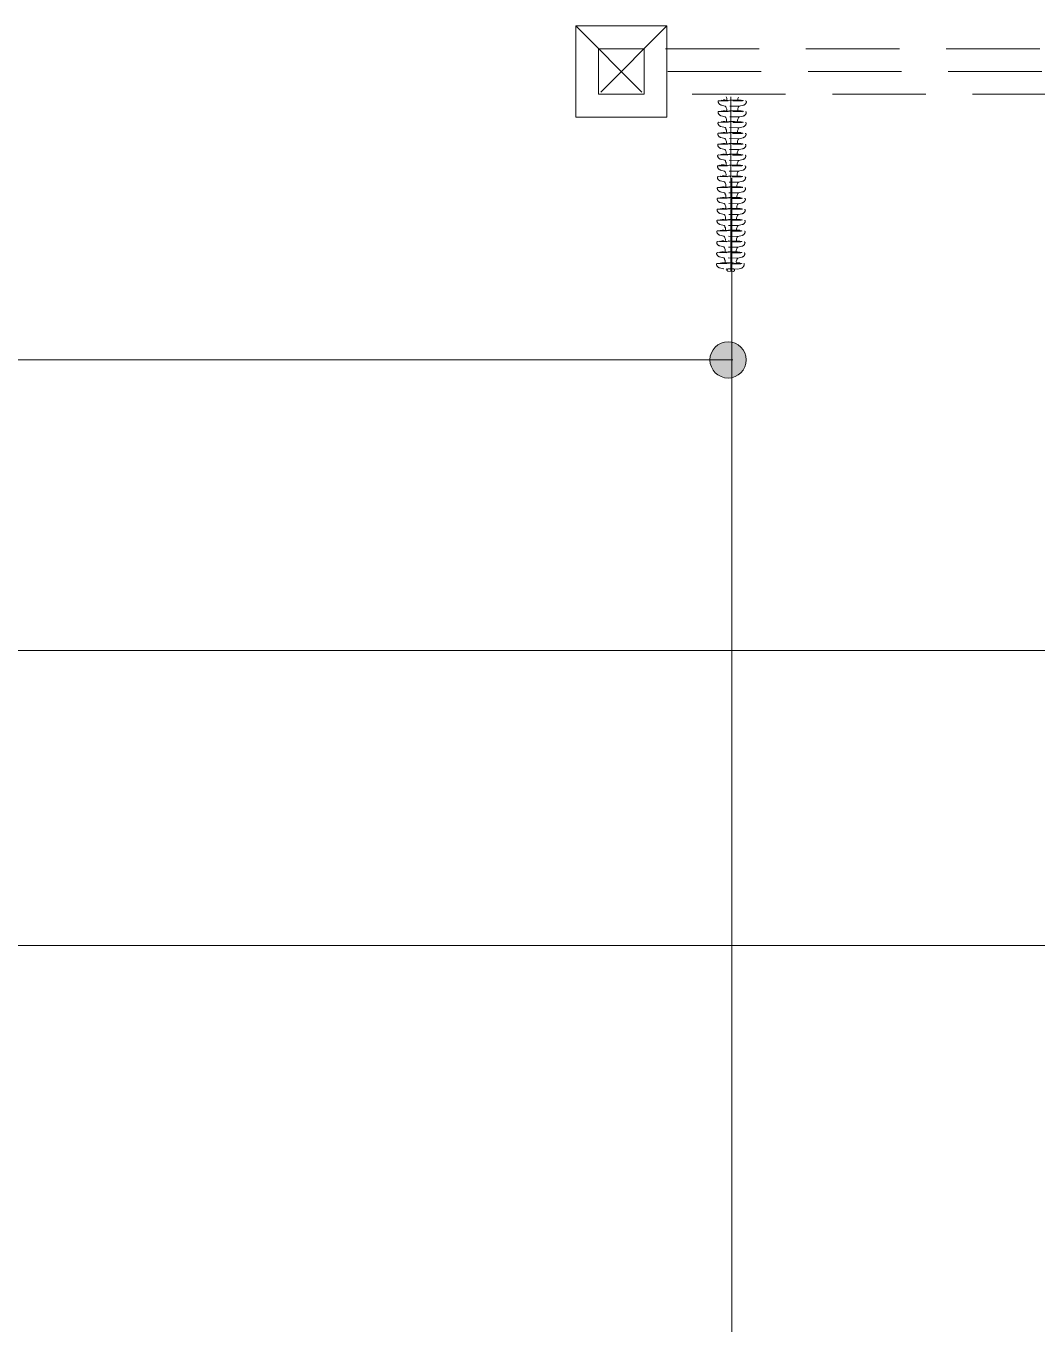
# Model space of a CAD drawing. Header units: inches. Extents: x 3989 to 4711, y 2881 to 3348.
# Drawn here: x 4510.5 to 4564.5, y 3190.7 to 3260.1 of the extents above; entities that cross this region are included whole.
import ezdxf

# ---------------------------------------------------------------- set-up
doc = ezdxf.new("R2010")
doc.units = ezdxf.units.IN
doc.header["$MEASUREMENT"] = 0
doc.linetypes.add('DASHED', pattern=[0.75, 0.5, -0.25])
doc.layers.add('COTAS', color=4, linetype='Continuous')
doc.layers.add('medidas', color=3, linetype='Continuous')

msp = doc.modelspace()

# ---------------------------------------------------------------- hatches: boundary and pattern name
at = {"lineweight": 0}
h = msp.add_hatch(color=256, dxfattribs=at)
h.dxf.hatch_style = 1
h.paths.add_polyline_path([(4548.07601, 3243.23012), (4548.07601, 3242.20433), (4548.96045, 3242.20433, 0.01577024), (4548.96238, 3242.26536, 0.38963386)])
h.paths.add_polyline_path([(4548.07601, 3243.23012, 0.43922803), (4547.02594, 3242.26536, 0.43922803), (4548.07601, 3241.30061)])
h.paths.add_polyline_path([(4548.96045, 3242.20433), (4548.07601, 3242.20433), (4548.07601, 3241.30061, 0.37158039)])

# ---------------------------------------------------------------- linework, layer by layer
at = {"color": 0, "linetype": 'DASHED', "lineweight": 0}
for p, q in [((4547.50116, 3255.5461), (4548.92864, 3255.53162)), ((4547.507, 3256.12239), (4548.93449, 3256.10791)), ((4547.62539, 3255.89132), (4547.84554, 3255.8376)), ((4547.62776, 3255.55545), (4547.62765, 3255.54482)), ((4547.6336, 3256.13175), (4547.6335, 3256.12111)), ((4547.6385, 3255.56598), (4548.79173, 3255.55429)), ((4547.64435, 3256.14228), (4548.79757, 3256.13058)), ((4547.73652, 3255.57563), (4547.73641, 3255.56499)), ((4547.74237, 3256.15192), (4547.74226, 3256.14128)), ((4548.57953, 3255.57772), (4547.83483, 3255.58527)), ((4548.58538, 3256.15401), (4547.84068, 3256.16157)), ((4548.59024, 3255.83005), (4547.84554, 3255.8376)), ((4548.07776, 3255.58281), (4548.3529, 3255.58002)), ((4548.08361, 3256.1591), (4548.35875, 3256.15631)), ((4548.81144, 3255.87928), (4548.59024, 3255.83005)), ((4548.69393, 3255.56592), (4548.69382, 3255.55528)), ((4548.69977, 3256.14221), (4548.69966, 3256.13157)), ((4548.80226, 3255.54354), (4548.80215, 3255.5329)), ((4548.8081, 3256.11983), (4548.808, 3256.10919)), ((4547.49487, 3254.96981), (4548.92236, 3254.95533)), ((4547.61954, 3255.31502), (4547.8397, 3255.26131)), ((4547.62147, 3254.97916), (4547.62137, 3254.96853)), ((4547.63222, 3254.9897), (4548.78544, 3254.978)), ((4547.73024, 3254.99934), (4547.73013, 3254.9887)), ((4548.57325, 3255.00143), (4547.82855, 3255.00898)), ((4548.5844, 3255.25375), (4547.8397, 3255.26131)), ((4548.07148, 3255.00652), (4548.34662, 3255.00373)), ((4548.8056, 3255.30299), (4548.5844, 3255.25375)), ((4548.68764, 3254.98963), (4548.68753, 3254.97899)), ((4548.79598, 3254.96725), (4548.79587, 3254.95661)), ((4547.48938, 3254.38504), (4548.91687, 3254.37056)), ((4547.60776, 3254.15396), (4547.82792, 3254.10025)), ((4547.61326, 3254.73873), (4547.83341, 3254.68502)), ((4547.61598, 3254.39439), (4547.61587, 3254.38376)), ((4547.62673, 3254.40493), (4548.77995, 3254.39323)), ((4547.72474, 3254.41457), (4547.72464, 3254.40393)), ((4548.56775, 3254.41666), (4547.82305, 3254.42421)), ((4548.57811, 3254.67746), (4547.83341, 3254.68502)), ((4548.06598, 3254.42175), (4548.34112, 3254.41896)), ((4548.79382, 3254.14193), (4548.57262, 3254.09269)), ((4548.79931, 3254.7267), (4548.57811, 3254.67746)), ((4548.68215, 3254.40486), (4548.68204, 3254.39422)), ((4548.79048, 3254.38248), (4548.79037, 3254.37184)), ((4547.48344, 3253.80027), (4548.91093, 3253.78579)), ((4547.60183, 3253.5692), (4547.82198, 3253.51548)), ((4547.61005, 3253.80963), (4547.60994, 3253.79899)), ((4547.62079, 3253.82016), (4548.77402, 3253.80846)), ((4547.71881, 3253.8298), (4547.7187, 3253.81917)), ((4548.56182, 3253.83189), (4547.81712, 3253.83945)), ((4548.56669, 3253.50793), (4547.82198, 3253.51548)), ((4548.57262, 3254.09269), (4547.82792, 3254.10025)), ((4548.06005, 3253.83698), (4548.33519, 3253.83419)), ((4548.78789, 3253.55717), (4548.56669, 3253.50793)), ((4548.67621, 3253.82009), (4548.67611, 3253.80945)), ((4548.78455, 3253.79771), (4548.78444, 3253.78708)), ((4547.4776, 3253.22398), (4548.90509, 3253.2095)), ((4547.59598, 3252.9929), (4547.81614, 3252.93919)), ((4547.6042, 3253.23334), (4547.60409, 3253.2227)), ((4547.61495, 3253.24387), (4548.76817, 3253.23217)), ((4547.71296, 3253.25351), (4547.71286, 3253.24287)), ((4548.55597, 3253.2556), (4547.81127, 3253.26315)), ((4548.56084, 3252.93164), (4547.81614, 3252.93919)), ((4548.0542, 3253.26069), (4548.32935, 3253.2579)), ((4548.78204, 3252.98087), (4548.56084, 3252.93164)), ((4548.67037, 3253.2438), (4548.67026, 3253.23316)), ((4548.7787, 3253.22142), (4548.77859, 3253.21078)), ((4547.46582, 3252.06292), (4548.89331, 3252.04844)), ((4547.46582, 3252.06292), (4548.89331, 3252.04844)), ((4547.47131, 3252.64769), (4548.8988, 3252.63321)), ((4547.47131, 3252.64769), (4548.8988, 3252.63321)), ((4547.51036, 3252.65794), (4547.51025, 3252.6473)), ((4547.5211, 3252.66847), (4548.67433, 3252.65677)), ((4547.5897, 3252.41662), (4547.80985, 3252.3629)), ((4547.59242, 3252.07228), (4547.59231, 3252.06164)), ((4547.60317, 3252.08281), (4548.75639, 3252.07111)), ((4547.60317, 3252.08281), (4548.75639, 3252.07111)), ((4547.60866, 3252.66758), (4548.76189, 3252.65588)), ((4548.5442, 3252.09454), (4547.79949, 3252.1021)), ((4548.54969, 3252.67931), (4547.80499, 3252.68687)), ((4548.55456, 3252.35535), (4547.80985, 3252.3629)), ((4548.04242, 3252.09963), (4548.31757, 3252.09684)), ((4548.04792, 3252.6844), (4548.32306, 3252.68161)), ((4548.77576, 3252.40458), (4548.55456, 3252.35535)), ((4548.65859, 3252.08274), (4548.65848, 3252.0721)), ((4548.66409, 3252.66751), (4548.66398, 3252.65687)), ((4548.76692, 3252.06036), (4548.76681, 3252.04972)), ((4548.77242, 3252.64513), (4548.77231, 3252.63449)), ((4547.45997, 3251.48663), (4548.88746, 3251.47215)), ((4547.5842, 3251.83185), (4547.80436, 3251.77813)), ((4547.58658, 3251.49598), (4547.58647, 3251.48534)), ((4547.59732, 3251.50651), (4548.75055, 3251.49481)), ((4547.69534, 3251.51616), (4547.69523, 3251.50552)), ((4548.53835, 3251.51825), (4547.79365, 3251.5258)), ((4548.54906, 3251.77058), (4547.80436, 3251.77813)), ((4548.03658, 3251.52334), (4548.31172, 3251.52055)), ((4548.77026, 3251.81981), (4548.54906, 3251.77058)), ((4548.65274, 3251.50645), (4548.65264, 3251.49581)), ((4548.76108, 3251.48407), (4548.76097, 3251.47343)), ((4547.45369, 3250.91034), (4548.88118, 3250.89586)), ((4547.57207, 3250.67926), (4547.79223, 3250.62555)), ((4547.57836, 3251.25555), (4547.79851, 3251.20184)), ((4547.58029, 3250.91969), (4547.58018, 3250.90906)), ((4547.59104, 3250.93023), (4548.74426, 3250.91853)), ((4547.68906, 3250.93987), (4547.68895, 3250.92923)), ((4548.53207, 3250.94196), (4547.78736, 3250.94951)), ((4548.54321, 3251.19428), (4547.79851, 3251.20184)), ((4548.03029, 3250.94705), (4548.30544, 3250.94426)), ((4548.75813, 3250.66723), (4548.53693, 3250.61799)), ((4548.76442, 3251.24352), (4548.54321, 3251.19428)), ((4548.64646, 3250.93016), (4548.64635, 3250.91952)), ((4548.75479, 3250.90778), (4548.75468, 3250.89714)), ((4547.44819, 3250.32557), (4548.87568, 3250.31109)), ((4547.56658, 3250.09449), (4547.78673, 3250.04078)), ((4547.5748, 3250.33492), (4547.57469, 3250.32429)), ((4547.58554, 3250.34546), (4548.73877, 3250.33376)), ((4547.68356, 3250.3551), (4547.68345, 3250.34446)), ((4548.52657, 3250.35719), (4547.78187, 3250.36474)), ((4548.53144, 3250.03322), (4547.78673, 3250.04078)), ((4548.53693, 3250.61799), (4547.79223, 3250.62555)), ((4548.0248, 3250.36228), (4548.29994, 3250.35949)), ((4548.75264, 3250.08246), (4548.53144, 3250.03322)), ((4548.64096, 3250.34539), (4548.64086, 3250.33475)), ((4548.7493, 3250.32301), (4548.74919, 3250.31237)), ((4547.44226, 3249.7408), (4548.86975, 3249.72632)), ((4547.56065, 3249.50973), (4547.7808, 3249.45601)), ((4547.56886, 3249.75016), (4547.56876, 3249.73952)), ((4547.57961, 3249.76069), (4548.73283, 3249.74899)), ((4547.67763, 3249.77033), (4547.67752, 3249.7597)), ((4548.52064, 3249.77242), (4547.77594, 3249.77998)), ((4548.5255, 3249.44846), (4547.7808, 3249.45601)), ((4548.01887, 3249.77751), (4548.29401, 3249.77472)), ((4548.7467, 3249.49769), (4548.5255, 3249.44846)), ((4548.63503, 3249.76062), (4548.63492, 3249.74998)), ((4548.74336, 3249.73824), (4548.74326, 3249.72761)), ((4547.43013, 3248.58822), (4548.85762, 3248.57374)), ((4547.43642, 3249.16451), (4548.8639, 3249.15003)), ((4547.5548, 3248.93343), (4547.77496, 3248.87972)), ((4547.55673, 3248.59758), (4547.55663, 3248.58694)), ((4547.56302, 3249.17387), (4547.56291, 3249.16323)), ((4547.56748, 3248.60811), (4548.7207, 3248.59641)), ((4547.57376, 3249.1844), (4548.72699, 3249.1727)), ((4547.6655, 3248.61775), (4547.66539, 3248.60711)), ((4547.67178, 3249.19404), (4547.67167, 3249.1834)), ((4548.50851, 3248.61984), (4547.76381, 3248.62739)), ((4548.51479, 3249.19613), (4547.77009, 3249.20368)), ((4548.51966, 3248.87217), (4547.77496, 3248.87972)), ((4548.00674, 3248.62493), (4548.28188, 3248.62214)), ((4548.01302, 3249.20122), (4548.28816, 3249.19843)), ((4548.74086, 3248.9214), (4548.51966, 3248.87217)), ((4548.6229, 3248.60804), (4548.62279, 3248.5974)), ((4548.62919, 3249.18433), (4548.62908, 3249.17369)), ((4548.73124, 3248.58566), (4548.73113, 3248.57502)), ((4548.73752, 3249.16195), (4548.73741, 3249.15131)), ((4547.42464, 3248.00345), (4548.85213, 3247.98897)), ((4547.54852, 3248.35715), (4547.76867, 3248.30343)), ((4547.55124, 3248.01281), (4547.55113, 3248.00217)), ((4547.56199, 3248.02334), (4548.71521, 3248.01164)), ((4547.66, 3248.03298), (4547.6599, 3248.02234)), ((4548.50301, 3248.03507), (4547.75831, 3248.04262)), ((4548.51337, 3248.29588), (4547.76867, 3248.30343)), ((4548.00124, 3248.04016), (4548.27639, 3248.03737)), ((4548.73457, 3248.34511), (4548.51337, 3248.29588)), ((4548.61741, 3248.02327), (4548.6173, 3248.01263)), ((4548.72574, 3248.00089), (4548.72563, 3247.99025)), ((4547.4187, 3247.41869), (4548.84619, 3247.4042)), ((4547.42686, 3247.4186), (4548.85434, 3247.40412)), ((4547.53709, 3247.18761), (4547.75724, 3247.1339)), ((4547.54302, 3247.77238), (4547.76318, 3247.71866)), ((4547.5642, 3247.43849), (4548.71743, 3247.42679)), ((4547.67297, 3247.45866), (4548.6091, 3247.44917)), ((4548.50788, 3247.71111), (4547.76318, 3247.71866)), ((4548.00346, 3247.45531), (4548.2786, 3247.45252)), ((4548.72908, 3247.76034), (4548.50788, 3247.71111)), ((4548.61963, 3247.43842), (4548.61952, 3247.42778)), ((4548.72796, 3247.41604), (4548.72785, 3247.4054)), ((4548.5101, 3247.12626), (4547.75724, 3247.1339)), ((4548.00703, 3247.004), (4548.28218, 3247.00121)), ((4548.00833, 3247.13135), (4548.28347, 3247.12856)), ((4548.7313, 3247.17549), (4548.5101, 3247.12626))]:
    msp.add_line(p, q, dxfattribs=at)
at = {"color": 0, "lineweight": 0}
for p, q in [((4547.74727, 3255.58616), (4547.83483, 3255.58527)), ((4547.75311, 3256.16245), (4547.84068, 3256.16157)), ((4548.57953, 3255.57772), (4548.6834, 3255.57666)), ((4548.58538, 3256.15401), (4548.68924, 3256.15296)), ((4547.74099, 3255.00987), (4547.82855, 3255.00898)), ((4548.57325, 3255.00143), (4548.67711, 3255.00037)), ((4547.73549, 3254.4251), (4547.82305, 3254.42421)), ((4548.56775, 3254.41666), (4548.67162, 3254.4156)), ((4547.72956, 3253.84034), (4547.81712, 3253.83945)), ((4548.56182, 3253.83189), (4548.66568, 3253.83084)), ((4547.72371, 3253.26404), (4547.81127, 3253.26315)), ((4548.55597, 3253.2556), (4548.65984, 3253.25455)), ((4547.62987, 3252.68864), (4547.71743, 3252.68775)), ((4547.71193, 3252.10298), (4547.79949, 3252.1021)), ((4547.71743, 3252.68775), (4547.80499, 3252.68687)), ((4548.5442, 3252.09454), (4548.64806, 3252.09349)), ((4548.54969, 3252.67931), (4548.65355, 3252.67826)), ((4547.70609, 3251.52669), (4547.79365, 3251.5258)), ((4548.53835, 3251.51825), (4548.64221, 3251.51719)), ((4547.6998, 3250.9504), (4547.78736, 3250.94951)), ((4548.53207, 3250.94196), (4548.63593, 3250.9409)), ((4547.69431, 3250.36563), (4547.78187, 3250.36474)), ((4548.52657, 3250.35719), (4548.63043, 3250.35613)), ((4547.68837, 3249.78087), (4547.77594, 3249.77998)), ((4548.52064, 3249.77242), (4548.6245, 3249.77137)), ((4547.67625, 3248.62828), (4547.76381, 3248.62739)), ((4547.68253, 3249.20457), (4547.77009, 3249.20368)), ((4548.50851, 3248.61984), (4548.61237, 3248.61879)), ((4548.51479, 3249.19613), (4548.61866, 3249.19508)), ((4547.67075, 3248.04351), (4547.75831, 3248.04262)), ((4548.50301, 3248.03507), (4548.60688, 3248.03402)), ((4548.42582, 3247.53133), (4548.52327, 3247.71453))]:
    msp.add_line(p, q, dxfattribs=at)
at = {"lineweight": 0}
for p, q in [((4548.18742, 3021.04421), (4548.18742, 3251.98626)), ((4413.84279, 3242.27579), (4548.24706, 3242.27579)), ((4413.85216, 3226.73375), (4581.86686, 3226.73375)), ((4413.82311, 3210.97364), (4615.47082, 3210.97364))]:
    msp.add_line(p, q, dxfattribs=at)
at = {"color": 0, "lineweight": 0}
msp.add_lwpolyline([(4547.94861, 3247.10685), (4547.90051, 3247.13244)], dxfattribs=at)
at = {"lineweight": 0}
msp.add_circle((4547.99416, 3242.26536), 0.96822, dxfattribs=at)
at = {"color": 0, "lineweight": 0}
for centre, radius, start, end in [((4547.74038, 3256.22199), 0.18969, 341.167237, 32.5400729), ((4548.70318, 3256.21223), 0.18969, 146.2974594, 197.6702953), ((4547.77749, 3255.74233), 0.11708, 2.6444413, 54.4610716), ((4547.73453, 3255.6457), 0.18969, 341.167237, 32.5400729), ((4548.69733, 3255.63593), 0.18969, 146.2974594, 197.6702953), ((4548.65635, 3255.73341), 0.11708, 124.3764607, 176.193091), ((4547.77164, 3255.16604), 0.11708, 2.6444413, 54.4610716), ((4547.72869, 3255.06941), 0.18969, 341.167237, 32.5400729), ((4548.69149, 3255.05964), 0.18969, 146.2974594, 197.6702953), ((4548.6505, 3255.15712), 0.11708, 124.3764607, 176.193091), ((4547.76579, 3254.58974), 0.11708, 2.6444413, 54.4610716), ((4547.72284, 3254.49311), 0.18969, 338.4500989, 32.5400729), ((4548.68564, 3254.48335), 0.18969, 146.2974594, 200.3874335), ((4548.64466, 3254.58083), 0.11708, 124.3764607, 176.193091), ((4547.75393, 3253.42021), 0.11708, 2.6444413, 54.4610716), ((4547.75986, 3254.00498), 0.11708, 2.6444413, 54.4610716), ((4547.71098, 3253.32358), 0.18969, 341.167237, 32.5400729), ((4547.71691, 3253.90835), 0.18969, 338.4500989, 32.5400729), ((4548.67971, 3253.89858), 0.18969, 146.2974594, 200.3874335), ((4548.63279, 3253.4113), 0.11708, 124.3764607, 176.193091), ((4548.63873, 3253.99606), 0.11708, 124.3764607, 176.193091), ((4547.74808, 3252.84392), 0.11708, 2.6444413, 54.4610716), ((4547.70513, 3252.74729), 0.18969, 341.167237, 32.5400729), ((4548.66793, 3252.73752), 0.18969, 146.2974594, 197.6702953), ((4548.67378, 3253.31382), 0.18969, 146.2974594, 197.6702953), ((4548.62695, 3252.835), 0.11708, 124.3764607, 176.193091), ((4547.7418, 3252.26763), 0.11708, 2.6444413, 54.4610716), ((4547.69885, 3252.171), 0.18969, 341.167237, 32.5400729), ((4548.66208, 3252.16123), 0.18969, 146.2974594, 200.3874335), ((4548.6211, 3252.25871), 0.11708, 124.3764607, 176.193091), ((4547.73631, 3251.68286), 0.11708, 2.6444413, 54.4610716), ((4547.69335, 3251.58623), 0.18969, 341.167237, 32.5400729), ((4548.65615, 3251.57646), 0.18969, 146.2974594, 197.6702953), ((4548.61517, 3251.67394), 0.11708, 124.3764607, 176.193091), ((4547.73046, 3251.10657), 0.11708, 2.6444413, 54.4610716), ((4547.68751, 3251.00994), 0.18969, 341.167237, 32.5400729), ((4548.65031, 3251.00017), 0.18969, 146.2974594, 197.6702953), ((4548.60932, 3251.09765), 0.11708, 124.3764607, 176.193091), ((4547.71868, 3249.94551), 0.11708, 2.6444413, 54.4610716), ((4547.72461, 3250.53027), 0.11708, 2.6444413, 54.4610716), ((4547.68166, 3250.43364), 0.18969, 338.4500989, 32.5400729), ((4548.64446, 3250.42388), 0.18969, 146.2974594, 200.3874335), ((4548.59754, 3249.93659), 0.11708, 124.3764607, 176.193091), ((4548.60348, 3250.52136), 0.11708, 124.3764607, 176.193091), ((4547.71275, 3249.36074), 0.11708, 2.6444413, 54.4610716), ((4547.66979, 3249.26411), 0.18969, 341.167237, 32.5400729), ((4547.67573, 3249.84888), 0.18969, 338.4500989, 32.5400729), ((4548.63259, 3249.25435), 0.18969, 146.2974594, 197.6702953), ((4548.63853, 3249.83911), 0.18969, 146.2974594, 200.3874335), ((4548.59161, 3249.35183), 0.11708, 124.3764607, 176.193091), ((4547.7069, 3248.78445), 0.11708, 2.6444413, 54.4610716), ((4547.66395, 3248.68782), 0.18969, 341.167237, 32.5400729), ((4548.62675, 3248.67805), 0.18969, 146.2974594, 197.6702953), ((4548.58576, 3248.77553), 0.11708, 124.3764607, 176.193091), ((4547.70106, 3248.20816), 0.11708, 2.6444413, 54.4610716), ((4547.6581, 3248.11153), 0.18969, 338.4500989, 32.5400729), ((4548.6209, 3248.10176), 0.18969, 146.2974594, 200.3874335), ((4548.57992, 3248.19924), 0.11708, 124.3764607, 176.193091), ((4547.69512, 3247.62339), 0.11708, 2.6444413, 54.4610716), ((4547.65217, 3247.52676), 0.18969, 338.4500989, 32.5400729), ((4548.61497, 3247.51699), 0.18969, 146.2974594, 200.3874335), ((4548.57399, 3247.61447), 0.11708, 124.3764607, 176.193091)]:
    msp.add_arc(centre, radius, start, end, dxfattribs=at)
at = {"color": 0, "linetype": 'DASHED', "lineweight": 0}
for centre, radius, start, end in [((4547.50072, 3255.50354), 0.04256, 89.4187662, 186.1366834), ((4547.50657, 3256.07984), 0.04256, 89.4187662, 186.1366834), ((4547.67582, 3256.09803), 0.21278, 186.1366834, 256.2887467), ((4547.6384, 3255.55535), 0.01064, 89.4187662, 179.4187662), ((4547.64424, 3256.13164), 0.01064, 89.4187662, 179.4187662), ((4547.74716, 3255.57552), 0.01064, 89.4187662, 179.4187662), ((4547.75301, 3256.15182), 0.01064, 89.4187662, 179.4187662), ((4548.68329, 3255.56603), 0.01064, 359.4187662, 89.4187662), ((4548.68913, 3256.14232), 0.01064, 359.4187662, 89.4187662), ((4548.79162, 3255.54365), 0.01064, 359.4187662, 89.4187662), ((4548.79747, 3256.11994), 0.01064, 359.4187662, 89.4187662), ((4548.76521, 3256.08698), 0.21278, 282.5487856, 352.7008489), ((4548.92821, 3255.48906), 0.04256, 352.7008489, 89.4187662), ((4548.93406, 3256.06536), 0.04256, 352.7008489, 89.4187662), ((4547.49444, 3254.92726), 0.04256, 89.4187662, 186.1366834), ((4547.66369, 3254.94545), 0.21278, 186.1366834, 256.2887467), ((4547.66997, 3255.52174), 0.21278, 186.1366834, 256.2887467), ((4547.63211, 3254.97906), 0.01064, 89.4187662, 179.4187662), ((4547.74088, 3254.99923), 0.01064, 89.4187662, 179.4187662), ((4548.677, 3254.98974), 0.01064, 359.4187662, 89.4187662), ((4548.78534, 3254.96736), 0.01064, 359.4187662, 89.4187662), ((4548.75308, 3254.9344), 0.21278, 282.5487856, 352.7008489), ((4548.75937, 3255.51069), 0.21278, 282.5487856, 352.7008489), ((4548.92193, 3254.91277), 0.04256, 352.7008489, 89.4187662), ((4547.48895, 3254.34249), 0.04256, 89.4187662, 186.1366834), ((4547.6582, 3254.36068), 0.21278, 186.1366834, 256.2887467), ((4547.62662, 3254.39429), 0.01064, 89.4187662, 179.4187662), ((4547.73538, 3254.41446), 0.01064, 89.4187662, 179.4187662), ((4548.67151, 3254.40497), 0.01064, 359.4187662, 89.4187662), ((4548.77984, 3254.38259), 0.01064, 359.4187662, 89.4187662), ((4548.74759, 3254.34963), 0.21278, 282.5487856, 352.7008489), ((4548.91643, 3254.328), 0.04256, 352.7008489, 89.4187662), ((4547.48301, 3253.75772), 0.04256, 89.4187662, 186.1366834), ((4547.65226, 3253.77592), 0.21278, 186.1366834, 256.2887467), ((4547.62069, 3253.80952), 0.01064, 89.4187662, 179.4187662), ((4547.72945, 3253.8297), 0.01064, 89.4187662, 179.4187662), ((4548.66558, 3253.8202), 0.01064, 359.4187662, 89.4187662), ((4548.77391, 3253.79782), 0.01064, 359.4187662, 89.4187662), ((4548.74166, 3253.76486), 0.21278, 282.5487856, 352.7008489), ((4548.9105, 3253.74324), 0.04256, 352.7008489, 89.4187662), ((4547.47717, 3253.18143), 0.04256, 89.4187662, 186.1366834), ((4547.64642, 3253.19962), 0.21278, 186.1366834, 256.2887467), ((4547.61484, 3253.23323), 0.01064, 89.4187662, 179.4187662), ((4547.7236, 3253.2534), 0.01064, 89.4187662, 179.4187662), ((4548.65973, 3253.24391), 0.01064, 359.4187662, 89.4187662), ((4548.76806, 3253.22153), 0.01064, 359.4187662, 89.4187662), ((4548.73581, 3253.18857), 0.21278, 282.5487856, 352.7008489), ((4548.90466, 3253.16694), 0.04256, 352.7008489, 89.4187662), ((4547.46539, 3252.02037), 0.04256, 89.4187662, 186.1366834), ((4547.47088, 3252.60514), 0.04256, 89.4187662, 186.1366834), ((4547.64013, 3252.62333), 0.21278, 186.1366834, 256.2887467), ((4547.52099, 3252.65783), 0.01064, 89.4187662, 179.4187662), ((4547.60306, 3252.07217), 0.01064, 89.4187662, 179.4187662), ((4547.62976, 3252.678), 0.01064, 89.4187662, 179.4187662), ((4547.71182, 3252.09234), 0.01064, 89.4187662, 179.4187662), ((4548.64795, 3252.08285), 0.01064, 359.4187662, 89.4187662), ((4548.65345, 3252.66762), 0.01064, 359.4187662, 89.4187662), ((4548.75628, 3252.06047), 0.01064, 359.4187662, 89.4187662), ((4548.76178, 3252.64524), 0.01064, 359.4187662, 89.4187662), ((4548.72953, 3252.61228), 0.21278, 282.5487856, 352.7008489), ((4548.89288, 3252.00589), 0.04256, 352.7008489, 89.4187662), ((4548.89837, 3252.59066), 0.04256, 352.7008489, 89.4187662), ((4547.45954, 3251.44407), 0.04256, 89.4187662, 186.1366834), ((4547.62879, 3251.46227), 0.21278, 186.1366834, 256.2887467), ((4547.63464, 3252.03856), 0.21278, 186.1366834, 256.2887467), ((4547.59721, 3251.49588), 0.01064, 89.4187662, 179.4187662), ((4547.70598, 3251.51605), 0.01064, 89.4187662, 179.4187662), ((4548.6421, 3251.50655), 0.01064, 359.4187662, 89.4187662), ((4548.75044, 3251.48418), 0.01064, 359.4187662, 89.4187662), ((4548.71818, 3251.45122), 0.21278, 282.5487856, 352.7008489), ((4548.72403, 3252.02751), 0.21278, 282.5487856, 352.7008489), ((4548.88703, 3251.42959), 0.04256, 352.7008489, 89.4187662), ((4547.45326, 3250.86778), 0.04256, 89.4187662, 186.1366834), ((4547.62251, 3250.88598), 0.21278, 186.1366834, 256.2887467), ((4547.59093, 3250.91959), 0.01064, 89.4187662, 179.4187662), ((4547.69969, 3250.93976), 0.01064, 89.4187662, 179.4187662), ((4548.63582, 3250.93027), 0.01064, 359.4187662, 89.4187662), ((4548.74415, 3250.90789), 0.01064, 359.4187662, 89.4187662), ((4548.7119, 3250.87493), 0.21278, 282.5487856, 352.7008489), ((4548.88075, 3250.8533), 0.04256, 352.7008489, 89.4187662), ((4547.44776, 3250.28301), 0.04256, 89.4187662, 186.1366834), ((4547.61701, 3250.30121), 0.21278, 186.1366834, 256.2887467), ((4547.58544, 3250.33482), 0.01064, 89.4187662, 179.4187662), ((4547.6942, 3250.35499), 0.01064, 89.4187662, 179.4187662), ((4548.63033, 3250.3455), 0.01064, 359.4187662, 89.4187662), ((4548.73866, 3250.32312), 0.01064, 359.4187662, 89.4187662), ((4548.70641, 3250.29016), 0.21278, 282.5487856, 352.7008489), ((4548.87525, 3250.26853), 0.04256, 352.7008489, 89.4187662), ((4547.44183, 3249.69825), 0.04256, 89.4187662, 186.1366834), ((4547.61108, 3249.71645), 0.21278, 186.1366834, 256.2887467), ((4547.5795, 3249.75005), 0.01064, 89.4187662, 179.4187662), ((4547.68827, 3249.77023), 0.01064, 89.4187662, 179.4187662), ((4548.62439, 3249.76073), 0.01064, 359.4187662, 89.4187662), ((4548.73273, 3249.73835), 0.01064, 359.4187662, 89.4187662), ((4548.70047, 3249.70539), 0.21278, 282.5487856, 352.7008489), ((4548.86932, 3249.68377), 0.04256, 352.7008489, 89.4187662), ((4547.4297, 3248.54567), 0.04256, 89.4187662, 186.1366834), ((4547.43598, 3249.12196), 0.04256, 89.4187662, 186.1366834), ((4547.60523, 3249.14015), 0.21278, 186.1366834, 256.2887467), ((4547.56737, 3248.59747), 0.01064, 89.4187662, 179.4187662), ((4547.57366, 3249.17376), 0.01064, 89.4187662, 179.4187662), ((4547.67614, 3248.61764), 0.01064, 89.4187662, 179.4187662), ((4547.68242, 3249.19393), 0.01064, 89.4187662, 179.4187662), ((4548.61226, 3248.60815), 0.01064, 359.4187662, 89.4187662), ((4548.61855, 3249.18444), 0.01064, 359.4187662, 89.4187662), ((4548.7206, 3248.58577), 0.01064, 359.4187662, 89.4187662), ((4548.72688, 3249.16206), 0.01064, 359.4187662, 89.4187662), ((4548.69463, 3249.1291), 0.21278, 282.5487856, 352.7008489), ((4548.85719, 3248.53119), 0.04256, 352.7008489, 89.4187662), ((4548.86347, 3249.10747), 0.04256, 352.7008489, 89.4187662), ((4547.42421, 3247.9609), 0.04256, 89.4187662, 186.1366834), ((4547.59346, 3247.97909), 0.21278, 186.1366834, 256.2887467), ((4547.59895, 3248.56386), 0.21278, 186.1366834, 256.2887467), ((4547.56188, 3248.0127), 0.01064, 89.4187662, 179.4187662), ((4547.67064, 3248.03287), 0.01064, 89.4187662, 179.4187662), ((4548.60677, 3248.02338), 0.01064, 359.4187662, 89.4187662), ((4548.7151, 3248.001), 0.01064, 359.4187662, 89.4187662), ((4548.68285, 3247.96804), 0.21278, 282.5487856, 352.7008489), ((4548.68834, 3248.55281), 0.21278, 282.5487856, 352.7008489), ((4548.85169, 3247.94642), 0.04256, 352.7008489, 89.4187662), ((4547.41827, 3247.37613), 0.04256, 89.4187662, 186.1366834), ((4547.58752, 3247.39433), 0.21278, 186.1366834, 256.2887467), ((4547.56237, 3247.42787), 0.01064, 89.4187662, 179.4187662), ((4547.67286, 3247.44803), 0.01064, 89.4187662, 179.4187662), ((4548.60899, 3247.43853), 0.01064, 359.4187662, 89.4187662), ((4548.71732, 3247.41615), 0.01064, 359.4187662, 89.4187662), ((4548.6014, 3247.39911), 0.25861, 300.1530374, 350.3540058), ((4548.82037, 3247.3785), 0.04256, 327.7259715, 64.4438888), ((4547.99953, 3247.06776), 0.06419, 82.1234682, 276.7140641), ((4548.27467, 3247.06497), 0.06419, 262.1234682, 96.7140641)]:
    msp.add_arc(centre, radius, start, end, dxfattribs=at)
at = {"layer": 'COTAS', "color": 0, "linetype": 'DASHED', "lineweight": 0, "ltscale": 10}
for p, q in [((4539.85132, 3260.11705), (4539.85132, 3255.24577)), ((4544.7226, 3260.11705), (4539.85132, 3260.11705)), ((4539.85132, 3260.11705), (4544.7226, 3255.24577)), ((4544.7226, 3260.11705), (4539.85132, 3255.24577)), ((4544.7226, 3255.24577), (4544.7226, 3260.11705)), ((4541.06914, 3258.89923), (4541.06914, 3256.46359)), ((4543.50478, 3258.89923), (4541.06914, 3258.89923)), ((4543.50478, 3256.46359), (4543.50478, 3258.89923)), ((4544.65654, 3258.89923), (4618.54905, 3258.89923)), ((4544.77177, 3257.68141), (4618.58056, 3257.68141)), ((4541.06914, 3256.46359), (4543.50478, 3256.46359)), ((4618.57006, 3256.46359), (4544.65654, 3256.46359)), ((4539.85132, 3255.24577), (4544.7226, 3255.24577))]:
    msp.add_line(p, q, dxfattribs=at)
at = {"layer": 'COTAS', "color": 0, "lineweight": 0}
msp.add_line((4548.14461, 3247.00261), (4548.14461, 3256.32403), dxfattribs=at)
at = {"layer": 'medidas', "color": 0, "lineweight": 0}
for p, q in [((4547.55173, 3247.42798), (4547.55163, 3247.41734)), ((4547.66222, 3247.44813), (4547.66211, 3247.4375))]:
    msp.add_line(p, q, dxfattribs=at)

doc.saveas('drawing.dxf')
